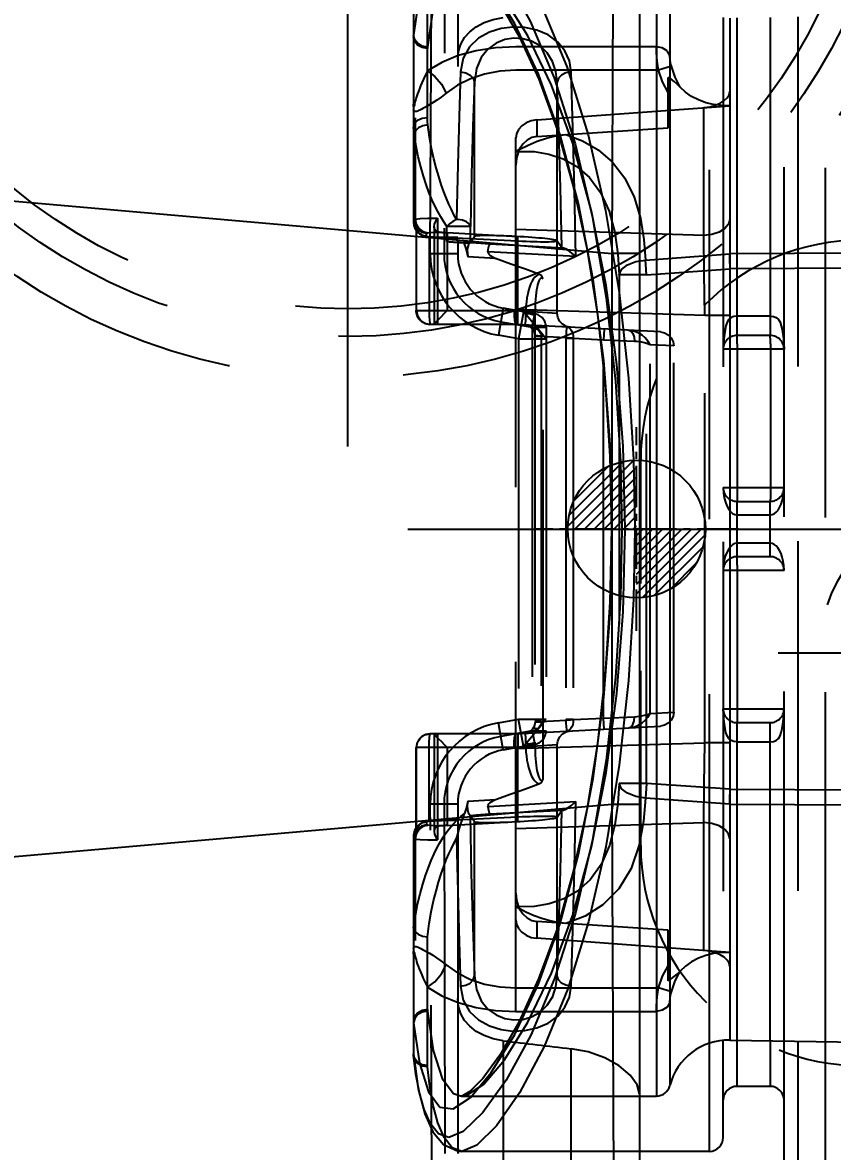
# Model space of a CAD drawing. Header units: inches. Extents: x 179987 to 181505, y -56815 to -55741.
# Drawn here: x 180733.79 to 180763.23, y -55974.81 to -55933.8 of the extents above; entities that cross this region are included whole.
import ezdxf

# ---------------------------------------------------------------- set-up
doc = ezdxf.new("R2010")
doc.units = ezdxf.units.IN
doc.header["$LTSCALE"] = 2
doc.header["$MEASUREMENT"] = 0
for name, pattern in [('CENTER', [50.8, 31.75, -6.35, 6.35, -6.35]), ('CENTER2', [1.125, 0.75, -0.125, 0.125, -0.125]), ('HIDDEN', [9.525, 6.35, -3.175])]:
    doc.linetypes.add(name, pattern=pattern)
doc.layers.get('0').update_dxf_attribs({"linetype": 'CONTINUOUS'})
for name, color, linetype in [('CAV-COR', 1, 'CONTINUOUS'), ('DEFAULT_1', 7, 'CENTER'), ('DEFAULT_2', 8, 'HIDDEN'), ('PIN', 4, 'CONTINUOUS'), ('SCREW', 52, 'HIDDEN'), ('SILDE', 6, 'CONTINUOUS'), ('SP', 3, 'CONTINUOUS'), ('壓塊', 157, 'CONTINUOUS')]:
    doc.layers.add(name, color=color, linetype=linetype)
doc.layers.add('dim', color=3, linetype='CONTINUOUS', lineweight=15)
doc.styles.add('ROMANC', font='romanc', dxfattribs={"width": 0.6, "height": 1})

# ---------------------------------------------------------------- blocks, each defined once
blk = doc.blocks.new('20140410.082121')
at = {"layer": 'SCREW', "color": 137, "linetype": 'CENTER', "ltscale": 0.25}
for p, q in [((0, -7.042), (0, 7.042)), ((-7, 0), (7, 0))]:
    blk.add_line(p, q, dxfattribs=at)
at = {"layer": 'SCREW', "color": 137, "linetype": 'Continuous'}
blk.add_lwpolyline([(-1.443, 2.5), (-2.887, 0), (-1.443, -2.5), (1.443, -2.5), (2.887, 0), (1.443, 2.5)], close=True, dxfattribs=at)
at = {"layer": 'SCREW', "color": 137}
for radius in [5.5, 5, 3]:
    blk.add_circle((0, 0), radius, dxfattribs=at)
at = {"layer": 'dim', "style": 'ROMANC', "width": 0.8}
blk.add_text('M6', height=3.1716, dxfattribs=at).set_placement((-2.868, -1.703))
blk = doc.blocks.new('20151030.171830')
at = {"color": 8, "linetype": 'HIDDEN'}
blk.add_circle((0, 0), 21.5, dxfattribs=at)
at = {"layer": 'SP', "linetype": 'CENTER', "ltscale": 0.25}
blk.add_line((0, -24), (0, 24), dxfattribs=at)
at = {"layer": 'SP', "linetype": 'HIDDEN'}
for radius in [20, 19]:
    blk.add_circle((0, 0), radius, dxfattribs=at)

msp = doc.modelspace()

# ---------------------------------------------------------------- hatches: boundary and pattern name
at = {"layer": 'PIN', "linetype": 'Continuous'}
h = msp.add_hatch(dxfattribs=at)
h.set_pattern_fill('ANSI31', color=5, scale=2, angle=90, style=0)
h.set_pattern_definition([(45, (180550.82757, -55966.4394), (0.1767767, -0.1767767), [])])
h.paths.add_polyline_path([(180756.11, -55952.2), (180758.61, -55952.2, -0.414214), (180756.11, -55954.7)])
h.paths.add_polyline_path([(180756.11, -55949.7), (180756.11, -55952.2), (180753.61, -55952.2, -0.414214)])

# ---------------------------------------------------------------- linework, layer by layer
at = {"layer": 'CAV-COR', "linetype": 'ByBlock'}
for p, q in [((180756.832, -55931.597), (180756.832, -55972.802)), ((180757.318, -55931.974), (180757.318, -55972.425)), ((180759.498, -55933.633), (180759.498, -55970.766)), ((180756.21, -55942.189), (180755.21, -55942.189)), ((180756.21, -55962.211), (180755.21, -55962.211)), ((180758.756, -55974.812), (180758.756, -55970.895)), ((180759.258, -55974.31), (180759.258, -55970.789)), ((180759.498, -55970.766), (180769.452, -55970.94)), ((180759.761, -55972.45), (180759.761, -55970.771)), ((180760.967, -55970.792), (180760.967, -55972.45)), ((180761.469, -55975.315), (180761.469, -55970.801)), ((180761.972, -55970.81), (180761.972, -55975.817)), ((180762.977, -55975.817), (180762.977, -55970.827)), ((180760.967, -55972.45), (180759.761, -55972.45)), ((180756.21, -55972.802), (180756.832, -55972.802)), ((180758.756, -55974.812), (180756.21, -55974.812))]:
    msp.add_line(p, q, dxfattribs=at)
for centre, radius, start, end in [((180759.459, -55972.977), 2.211, 89, 165.543), ((180756.832, -55972.3), 0.502, 270, 345.5461), ((180759.761, -55972.953), 0.502, 90, 180), ((180760.967, -55972.953), 0.502, 0, 90), ((180758.756, -55974.31), 0.502, 270, 0)]:
    msp.add_arc(centre, radius, start, end, dxfattribs=at)
at = {"layer": 'DEFAULT_1', "color": 2, "linetype": 'CENTER', "ltscale": 0.3}
msp.add_line((180747.792, -55952.2), (180806.6, -55952.2), dxfattribs=at)
at = {"layer": 'DEFAULT_2', "color": 8, "linetype": 'HIDDEN'}
for p, q in [((180748.61, -55942.205), (180748.694, -55922.205)), ((180749.152, -55922.211), (180749.11, -55942.205)), ((180749.61, -55922.693), (180749.61, -55942.205)), ((180748.505, -55937.261), (180748.505, -55932.702)), ((180748.005, -55933.087), (180748.002, -55941.054)), ((180758.756, -55970.895), (180758.756, -55933.504)), ((180759.258, -55933.61), (180759.258, -55970.789)), ((180759.761, -55945.165), (180759.761, -55933.628)), ((180760.967, -55933.607), (180760.967, -55945.165)), ((180761.469, -55970.801), (180761.469, -55933.599)), ((180761.972, -55933.59), (180761.972, -55970.81)), ((180762.977, -55970.827), (180762.977, -55933.572)), ((180751.721, -55969.726), (180751.721, -55934.673)), ((180756.832, -55934.673), (180751.721, -55934.673)), ((180749.81, -55935.085), (180749.712, -55935.592)), ((180756.903, -55935.528), (180751.721, -55935.528)), ((180753.795, -55937.616), (180753.729, -55935.592)), ((180757.376, -55935.386), (180756.903, -55935.528)), ((180750.214, -55941.565), (180750.214, -55935.961)), ((180753.289, -55937.785), (180753.227, -55935.961)), ((180753.228, -55944.365), (180753.227, -55935.961)), ((180757.255, -55937.621), (180757.255, -55935.787)), ((180752.479, -55937.328), (180759.498, -55936.816)), ((180758.551, -55941.531), (180758.551, -55936.885)), ((180748.06, -55937.254), (180748.06, -55940.936)), ((180752.479, -55937.328), (180752.479, -55937.939)), ((180748.007, -55937.718), (180748.002, -55937.593)), ((180748.023, -55937.842), (180748.007, -55937.718)), ((180748.075, -55937.725), (180748.023, -55937.842)), ((180752.479, -55937.939), (180757.255, -55937.621)), ((180748.023, -55941.066), (180748.023, -55937.842)), ((180749.61, -55938.968), (180749.566, -55940.953)), ((180748.062, -55941.08), (180748.023, -55941.066)), ((180748.109, -55941.094), (180748.062, -55941.08)), ((180748.097, -55941.193), (180748.109, -55941.094)), ((180748.109, -55944.26), (180748.109, -55941.094)), ((180748.875, -55940.902), (180748.875, -55944.763)), ((180749.786, -55940.982), (180749.61, -55940.955)), ((180748.097, -55941.191), (180748.097, -55944.26)), ((180748.224, -55941.472), (180748.327, -55941.53)), ((180748.478, -55941.555), (180748.478, -55941.454)), ((180748.752, -55941.216), (180748.752, -55944.758)), ((180749.217, -55941.75), (180749.217, -55941.203)), ((180750.068, -55941.203), (180749.217, -55941.203)), ((180749.228, -55941.43), (180749.228, -55944.26)), ((180749.228, -55941.43), (180751.799, -55941.572)), ((180750.068, -55941.777), (180750.068, -55941.203)), ((180758.551, -55941.531), (180751.721, -55941.321)), ((180748.328, -55941.531), (180748.332, -55941.532)), ((180748.362, -55941.543), (180748.332, -55941.532)), ((180748.49, -55941.566), (180748.531, -55941.568)), ((180748.531, -55941.568), (180751.799, -55941.73)), ((180748.573, -55941.57), (180748.573, -55944.26)), ((180749.61, -55941.611), (180748.61, -55941.611)), ((180749.11, -55941.655), (180749.61, -55941.655)), ((180749.61, -55941.787), (180749.833, -55941.805)), ((180750.068, -55941.777), (180750.214, -55941.565)), ((180753.455, -55941.991), (180750.78, -55941.846)), ((180751.799, -55944.265), (180751.799, -55941.572)), ((180753.227, -55941.723), (180753.388, -55941.973)), ((180758.571, -55942.914), (180758.551, -55941.531)), ((180749.61, -55942.205), (180748.61, -55942.205)), ((180750.983, -55942.369), (180749.978, -55942.307)), ((180753.9, -55942.297), (180750.703, -55942.121)), ((180756.43, -55942.425), (180759.498, -55942.202)), ((180769.452, -55942.153), (180759.498, -55942.202)), ((180769.452, -55942.692), (180759.515, -55942.743)), ((180752.554, -55942.937), (180752.068, -55942.755)), ((180752.716, -55961.289), (180752.716, -55943.11)), ((180755.48, -55942.957), (180755.48, -55961.442)), ((180756.465, -55942.957), (180755.48, -55942.957)), ((180756.465, -55942.958), (180759.515, -55942.743)), ((180756.465, -55961.442), (180756.465, -55942.958)), ((180758.585, -55944.435), (180758.571, -55942.914)), ((180748.097, -55944.26), (180751.707, -55944.26)), ((180751.262, -55944.175), (180751.089, -55945.16)), ((180752.415, -55944.378), (180751.262, -55944.175)), ((180751.673, -55944.254), (180751.336, -55944.26)), ((180751.657, -55944.245), (180751.658, -55944.452)), ((180752.078, -55944.282), (180751.707, -55944.26)), ((180758.585, -55944.435), (180751.721, -55944.224)), ((180751.791, -55944.457), (180751.799, -55944.265)), ((180753.228, -55944.365), (180751.799, -55944.265)), ((180751.994, -55944.304), (180751.82, -55945.289)), ((180752.078, -55944.282), (180752.077, -55944.319)), ((180752.416, -55944.298), (180752.415, -55944.378)), ((180751.721, -55944.763), (180748.6, -55944.763)), ((180748.753, -55944.763), (180748.752, -55944.761)), ((180751.175, -55944.667), (180752.32, -55944.869)), ((180756.982, -55945.038), (180751.721, -55944.763)), ((180752.412, -55944.792), (180752.17, -55944.505)), ((180752.32, -55944.869), (180752.407, -55944.377)), ((180758.585, -55959.964), (180758.585, -55944.435)), ((180759.498, -55944.435), (180758.585, -55944.435)), ((180760.967, -55944.47), (180759.761, -55944.47)), ((180751.82, -55945.289), (180751.089, -55945.16)), ((180752.32, -55944.869), (180752.32, -55959.53)), ((180752.32, -55944.869), (180752.82, -55944.869)), ((180752.323, -55944.926), (180752.324, -55944.927)), ((180752.82, -55944.869), (180752.82, -55959.53)), ((180754.93, -55944.931), (180754.909, -55945.332)), ((180760.967, -55945.165), (180759.761, -55945.165)), ((180751.82, -55945.289), (180751.82, -55959.111)), ((180751.82, -55945.289), (180752.82, -55945.289)), ((180752.647, -55945.202), (180752.414, -55945.202)), ((180752.647, -55945.202), (180752.647, -55959.197)), ((180753.537, -55945.249), (180752.647, -55945.202)), ((180753.537, -55945.275), (180753.537, -55959.125)), ((180753.807, -55945.275), (180753.537, -55945.275)), ((180753.807, -55945.275), (180753.807, -55959.125)), ((180754.909, -55945.332), (180753.807, -55945.275)), ((180754.909, -55959.067), (180754.909, -55945.332)), ((180756.033, -55945.379), (180754.909, -55945.332)), ((180756.609, -55958.9), (180756.609, -55945.5)), ((180757.458, -55945.541), (180756.609, -55945.5)), ((180757.458, -55958.859), (180757.458, -55945.54)), ((180759.769, -55945.475), (180759.769, -55950.692)), ((180760.975, -55945.475), (180760.975, -55950.692)), ((180761.469, -55945.667), (180759.258, -55945.667)), ((180759.258, -55950.692), (180761.469, -55950.692)), ((180759.761, -55953.205), (180759.761, -55951.195)), ((180759.761, -55951.195), (180760.967, -55951.195)), ((180760.967, -55953.205), (180760.967, -55951.195)), ((180759.761, -55951.684), (180760.967, -55951.684)), ((180760.967, -55952.715), (180759.761, -55952.715)), ((180760.967, -55953.205), (180759.761, -55953.205)), ((180761.469, -55953.707), (180759.258, -55953.707)), ((180759.769, -55953.515), (180759.769, -55958.732)), ((180759.258, -55958.732), (180761.469, -55958.732)), ((180751.089, -55959.24), (180751.82, -55959.111)), ((180751.994, -55960.095), (180751.82, -55959.111)), ((180751.82, -55959.111), (180752.82, -55959.111)), ((180753.807, -55959.125), (180753.537, -55959.125)), ((180753.807, -55959.125), (180754.909, -55959.067)), ((180754.909, -55959.067), (180756.033, -55959.02)), ((180754.93, -55959.469), (180754.909, -55959.067)), ((180756.609, -55958.9), (180757.458, -55958.859)), ((180751.262, -55960.224), (180751.089, -55959.24)), ((180752.32, -55959.53), (180751.175, -55959.732)), ((180751.721, -55959.637), (180756.982, -55959.361)), ((180752.32, -55959.53), (180752.407, -55960.023)), ((180752.32, -55959.53), (180752.82, -55959.53)), ((180752.412, -55959.608), (180752.653, -55959.319)), ((180752.647, -55959.197), (180752.414, -55959.197)), ((180752.647, -55959.197), (180753.537, -55959.15)), ((180759.761, -55970.771), (180759.761, -55959.235)), ((180759.761, -55959.235), (180760.967, -55959.235)), ((180760.967, -55970.792), (180760.967, -55959.235)), ((180751.721, -55959.637), (180748.6, -55959.637)), ((180748.752, -55959.641), (180748.752, -55963.184)), ((180748.753, -55959.637), (180748.753, -55959.637)), ((180748.875, -55959.637), (180748.875, -55963.498)), ((180751.657, -55960.139), (180751.656, -55959.948)), ((180751.791, -55959.943), (180751.799, -55960.134)), ((180752.414, -55959.938), (180752.414, -55959.979)), ((180759.761, -55959.929), (180760.967, -55959.929)), ((180748.097, -55963.209), (180748.097, -55960.139)), ((180751.707, -55960.139), (180748.097, -55960.139)), ((180748.109, -55963.306), (180748.109, -55960.139)), ((180748.573, -55962.83), (180748.573, -55960.139)), ((180749.228, -55960.139), (180749.228, -55962.969)), ((180751.262, -55960.224), (180752.415, -55960.021)), ((180751.34, -55960.139), (180751.672, -55960.146)), ((180751.799, -55960.134), (180751.707, -55960.139)), ((180751.721, -55960.176), (180758.585, -55959.964)), ((180751.776, -55960.134), (180752.078, -55960.117)), ((180753.228, -55960.035), (180751.799, -55960.134)), ((180751.799, -55962.827), (180751.799, -55960.134)), ((180752.077, -55960.081), (180752.078, -55960.117)), ((180752.36, -55960.104), (180752.078, -55960.117)), ((180752.416, -55960.101), (180752.36, -55960.104)), ((180752.414, -55959.979), (180752.415, -55960.021)), ((180752.415, -55960.021), (180752.416, -55960.101)), ((180753.227, -55968.439), (180753.228, -55960.035)), ((180758.571, -55961.486), (180758.585, -55959.964)), ((180759.498, -55959.964), (180758.585, -55959.964)), ((180756.465, -55961.442), (180755.48, -55961.442)), ((180759.515, -55961.657), (180756.465, -55961.442)), ((180758.551, -55962.868), (180758.571, -55961.486)), ((180750.982, -55962.031), (180751.545, -55961.817)), ((180759.498, -55962.198), (180756.43, -55961.975)), ((180759.502, -55962.029), (180759.515, -55961.657)), ((180759.515, -55961.657), (180769.452, -55961.707)), ((180748.694, -55982.194), (180748.61, -55962.194)), ((180749.61, -55962.194), (180748.61, -55962.194)), ((180749.11, -55962.194), (180749.152, -55982.188)), ((180749.61, -55962.194), (180749.61, -55981.706)), ((180749.978, -55962.092), (180750.983, -55962.03)), ((180750.703, -55962.278), (180753.9, -55962.102)), ((180750.78, -55962.553), (180753.455, -55962.409)), ((180759.498, -55962.198), (180759.502, -55962.029)), ((180759.498, -55962.198), (180769.452, -55962.246)), ((180749.61, -55962.788), (180748.61, -55962.788)), ((180749.11, -55962.744), (180749.61, -55962.744)), ((180749.228, -55962.969), (180751.799, -55962.827)), ((180749.441, -55962.919), (180749.61, -55962.746)), ((180750.056, -55962.605), (180750.296, -55962.587)), ((180750.214, -55962.834), (180750.057, -55962.606)), ((180750.214, -55968.439), (180750.214, -55962.834)), ((180753.388, -55962.426), (180753.227, -55962.676)), ((180748.109, -55963.306), (180748.097, -55963.207)), ((180748.478, -55962.839), (180748.29, -55962.885)), ((180748.478, -55962.839), (180748.478, -55962.946)), ((180749.175, -55963.255), (180749.299, -55963.087)), ((180749.299, -55963.087), (180749.441, -55962.919)), ((180749.61, -55963.285), (180749.664, -55963.101)), ((180749.664, -55963.101), (180749.724, -55962.91)), ((180751.721, -55963.079), (180758.551, -55962.868)), ((180758.551, -55967.515), (180758.551, -55962.868)), ((180748.05, -55963.323), (180748.002, -55963.341)), ((180748.002, -55963.338), (180748.005, -55971.312)), ((180748.109, -55963.306), (180748.05, -55963.323)), ((180748.06, -55963.463), (180748.06, -55967.145)), ((180752.479, -55966.46), (180752.479, -55967.071)), ((180757.255, -55966.779), (180752.479, -55966.46)), ((180748.002, -55966.674), (180748.002, -55966.654)), ((180748.004, -55966.705), (180748.055, -55966.823)), ((180757.255, -55968.612), (180757.255, -55966.779)), ((180748.505, -55971.697), (180748.505, -55967.019)), ((180749.658, -55967.194), (180749.712, -55968.808)), ((180759.498, -55967.583), (180752.479, -55967.071)), ((180749.712, -55968.808), (180749.81, -55969.314)), ((180751.721, -55968.871), (180756.903, -55968.871)), ((180757.376, -55969.013), (180756.903, -55968.871)), ((180751.721, -55969.726), (180756.832, -55969.726)), ((180751.262, -55970.791), (180751.262, -55981.992)), ((180748.04, -55971.43), (180748.002, -55971.264)), ((180748.007, -55971.359), (180748.005, -55971.312)), ((180748.007, -55971.359), (180748.007, -55971.359)), ((180753.731, -55981.825), (180753.731, -55971.085)), ((180749.746, -55972.802), (180749.755, -55972.802)), ((180749.767, -55972.802), (180756.21, -55972.802)), ((180749.763, -55974.812), (180749.752, -55974.812)), ((180756.21, -55974.812), (180749.756, -55974.812))]:
    msp.add_line(p, q, dxfattribs=at)
for points in [[(180749.763, -55929.587), (180750.272, -55929.789), (180750.973, -55930.463), (180751.812, -55931.654), (180752.715, -55933.33), (180753.587, -55935.432), (180754.35, -55937.881), (180754.982, -55940.626), (180755.476, -55943.61), (180755.819, -55946.716), (180756, -55949.678), (180756.048, -55952.2)], [(180748.005, -55933.087), (180748.088, -55932.398), (180748.21, -55931.733), (180748.382, -55931.12), (180748.61, -55930.6), (180748.899, -55930.231), (180749.266, -55930.09), (180749.779, -55930.287), (180750.485, -55930.946), (180751.329, -55932.11), (180752.236, -55933.749), (180753.11, -55935.805), (180753.873, -55938.199), (180754.506, -55940.883), (180755.001, -55943.801), (180755.344, -55946.838), (180755.525, -55949.734), (180755.573, -55952.2)], [(180749.746, -55931.597), (180749.455, -55931.695), (180749.047, -55932.24), (180748.718, -55933.249), (180748.507, -55934.687)], [(180749.755, -55972.802), (180749.942, -55972.772), (180750.559, -55972.366), (180751.314, -55971.482), (180752.16, -55970.123), (180753.02, -55968.334), (180753.807, -55966.188), (180754.473, -55963.745), (180755.004, -55961.05), (180755.389, -55958.18), (180755.622, -55955.213), (180755.7, -55952.2), (180755.622, -55949.186), (180755.389, -55946.219), (180755.004, -55943.35), (180754.473, -55940.655), (180753.807, -55938.211), (180753.02, -55936.065), (180752.16, -55934.276), (180751.314, -55932.917), (180750.559, -55932.033), (180749.942, -55931.628), (180749.755, -55931.597)], [(180748.005, -55970.14), (180748.218, -55971.613), (180748.547, -55972.646), (180748.959, -55973.205), (180749.445, -55973.273), (180750.069, -55972.858), (180750.828, -55971.952), (180751.678, -55970.56), (180752.542, -55968.728), (180753.331, -55966.529), (180753.997, -55964.026), (180754.527, -55961.266), (180754.913, -55958.326), (180755.146, -55955.287), (180755.224, -55952.2), (180755.146, -55949.113), (180754.913, -55946.073), (180754.527, -55943.134), (180753.997, -55940.373), (180753.331, -55937.87), (180752.542, -55935.672), (180751.678, -55933.839), (180750.828, -55932.447)], [(180748.218, -55932.787), (180748.005, -55934.259)], [(180751.139, -55933.088), (180751.838, -55934.308), (180752.552, -55935.855), (180753.221, -55937.682), (180753.808, -55939.744), (180754.296, -55941.999), (180754.684, -55944.409), (180754.967, -55946.939), (180755.139, -55949.551), (180755.197, -55952.203), (180755.139, -55954.856), (180754.966, -55957.467), (180754.683, -55959.997), (180754.295, -55962.407), (180753.806, -55964.661), (180753.219, -55966.723), (180752.55, -55968.549), (180751.836, -55970.096), (180751.137, -55971.314), (180750.524, -55972.159), (180750.049, -55972.637), (180749.782, -55972.797), (180749.746, -55972.802)], [(180749.61, -55935.14), (180749.639, -55934.85), (180749.723, -55934.584), (180749.86, -55934.343), (180750.047, -55934.129), (180750.284, -55933.945), (180750.568, -55933.793), (180750.896, -55933.679), (180751.262, -55933.609)], [(180753.729, -55935.592), (180753.666, -55935.191), (180753.505, -55934.824), (180753.246, -55934.505), (180752.892, -55934.246), (180752.48, -55934.07), (180752.053, -55933.978), (180751.617, -55933.959), (180751.182, -55934.013), (180750.761, -55934.143), (180750.369, -55934.361), (180750.04, -55934.674), (180749.81, -55935.085)], [(180748.005, -55934.259), (180748.003, -55934.285), (180748.002, -55934.311)], [(180748.505, -55934.737), (180748.312, -55934.704), (180748.149, -55934.612), (180748.04, -55934.474), (180748.002, -55934.311)], [(180748.507, -55934.687), (180748.318, -55934.651), (180748.157, -55934.557), (180748.047, -55934.42), (180748.005, -55934.259)], [(180753.227, -55935.961), (180753.18, -55935.57), (180753.059, -55935.211), (180752.865, -55934.898), (180752.599, -55934.645), (180752.291, -55934.473), (180751.97, -55934.383), (180751.643, -55934.365), (180751.318, -55934.416), (180751.001, -55934.544), (180750.708, -55934.757), (180750.461, -55935.063), (180750.288, -55935.464), (180750.214, -55935.961)], [(180751.721, -55934.673), (180750.983, -55934.71), (180750.28, -55934.82), (180749.625, -55934.998), (180749.03, -55935.244), (180748.505, -55935.553)], [(180748.507, -55934.687), (180748.505, -55934.712), (180748.505, -55934.737)], [(180756.903, -55935.528), (180756.881, -55935.369), (180756.863, -55935.202), (180756.848, -55935.04), (180756.839, -55934.893), (180756.833, -55934.769), (180756.832, -55934.673)], [(180757.318, -55934.994), (180757.218, -55934.828), (180757.045, -55934.714), (180756.832, -55934.673)], [(180757.376, -55935.386), (180757.359, -55935.316), (180757.344, -55935.242), (180757.332, -55935.168), (180757.324, -55935.1), (180757.319, -55935.041), (180757.318, -55934.994)], [(180748.505, -55935.553), (180748.429, -55935.714), (180748.362, -55935.856), (180748.305, -55935.984), (180748.256, -55936.099), (180748.214, -55936.202), (180748.178, -55936.296), (180748.148, -55936.381), (180748.122, -55936.458), (180748.101, -55936.527), (180748.082, -55936.59), (180748.066, -55936.647), (180748.052, -55936.699), (180748.041, -55936.745), (180748.031, -55936.784), (180748.023, -55936.816), (180748.016, -55936.84), (180748.01, -55936.854), (180748.006, -55936.848), (180748.003, -55936.813), (180748.002, -55936.756)], [(180748.505, -55935.553), (180748.779, -55935.753), (180749.016, -55936.036), (180749.182, -55936.365)], [(180751.721, -55935.528), (180751.139, -55935.563), (180750.584, -55935.667), (180750.067, -55935.837), (180749.597, -55936.07), (180749.182, -55936.365)], [(180749.712, -55935.592), (180749.658, -55937.205), (180749.61, -55938.968)], [(180749.712, -55935.592), (180749.901, -55935.622), (180750.063, -55935.703), (180750.172, -55935.821), (180750.214, -55935.961)], [(180753.729, -55935.592), (180753.54, -55935.622), (180753.378, -55935.703), (180753.269, -55935.821), (180753.227, -55935.961)], [(180757.255, -55936.334), (180757.057, -55935.947), (180756.903, -55935.528)], [(180757.69, -55936.139), (180757.513, -55935.779), (180757.376, -55935.386)], [(180750.214, -55935.961), (180750.159, -55937.564), (180750.11, -55939.319), (180750.068, -55941.203)], [(180757.69, -55936.139), (180757.583, -55936.031), (180757.475, -55935.935), (180757.367, -55935.853), (180757.255, -55935.787)], [(180759.498, -55936.816), (180759.2, -55936.812), (180758.907, -55936.776), (180758.624, -55936.707), (180758.356, -55936.606), (180758.108, -55936.477), (180757.884, -55936.32), (180757.69, -55936.139)], [(180749.182, -55936.365), (180749.004, -55936.506), (180748.849, -55936.617), (180748.715, -55936.705), (180748.599, -55936.775), (180748.501, -55936.833), (180748.416, -55936.879), (180748.344, -55936.918), (180748.283, -55936.949), (180748.231, -55936.974), (180748.187, -55936.995), (180748.148, -55937.011), (180748.116, -55937.022), (180748.088, -55937.029), (180748.064, -55937.031), (180748.044, -55937.027), (180748.028, -55937.016), (180748.014, -55936.994), (180748.002, -55936.949)], [(180758.551, -55936.885), (180758.778, -55936.853), (180758.979, -55936.798), (180759.153, -55936.724), (180759.296, -55936.633), (180759.406, -55936.529), (180759.475, -55936.417), (180759.498, -55936.305)], [(180748.505, -55937.261), (180748.312, -55937.286), (180748.149, -55937.358), (180748.04, -55937.466), (180748.002, -55937.593)], [(180748.06, -55937.254), (180748.03, -55937.391), (180748.012, -55937.526)], [(180748.52, -55937.516), (180748.509, -55937.389), (180748.505, -55937.261)], [(180752.479, -55937.328), (180752.28, -55937.364), (180752.096, -55937.439), (180751.94, -55937.547), (180751.821, -55937.683), (180751.746, -55937.839), (180751.721, -55938.002)], [(180748.52, -55937.516), (180748.341, -55937.55), (180748.186, -55937.623), (180748.075, -55937.725)], [(180749.566, -55940.953), (180749.469, -55940.777), (180749.377, -55940.594), (180749.287, -55940.399), (180749.196, -55940.186), (180749.104, -55939.947), (180749.01, -55939.682), (180748.918, -55939.392), (180748.828, -55939.08), (180748.741, -55938.742), (180748.659, -55938.373), (180748.584, -55937.966), (180748.52, -55937.516)], [(180753.388, -55941.973), (180753.342, -55939.797), (180753.289, -55937.785)], [(180753.9, -55942.297), (180753.852, -55939.862), (180753.795, -55937.616)], [(180749.217, -55941.203), (180749.099, -55941.031), (180748.989, -55940.852), (180748.883, -55940.661), (180748.777, -55940.453), (180748.671, -55940.22), (180748.564, -55939.96), (180748.46, -55939.677), (180748.36, -55939.372), (180748.264, -55939.041), (180748.174, -55938.68), (180748.092, -55938.282), (180748.023, -55937.842)], [(180751.847, -55938.41), (180752.165, -55938.245), (180752.491, -55938.105), (180752.83, -55937.993), (180753.18, -55937.912), (180753.542, -55937.868)], [(180752.479, -55937.939), (180752.299, -55937.978), (180752.128, -55938.069), (180751.974, -55938.214), (180751.847, -55938.41)], [(180753.543, -55937.868), (180754.144, -55938.09), (180754.714, -55938.415), (180755.238, -55938.863), (180755.684, -55939.445), (180756.023, -55940.142), (180756.248, -55940.907), (180756.375, -55941.681), (180756.43, -55942.425)], [(180751.721, -55938.485), (180751.783, -55938.446), (180751.847, -55938.41)], [(180751.817, -55938.478), (180751.744, -55938.72), (180751.721, -55938.974)], [(180751.721, -55938.484), (180751.769, -55938.481), (180751.817, -55938.478)], [(180751.847, -55938.41), (180751.832, -55938.444), (180751.817, -55938.478)], [(180751.817, -55938.478), (180752.381, -55938.485), (180752.925, -55938.575), (180753.446, -55938.752), (180753.941, -55939.029), (180754.4, -55939.431), (180754.8, -55939.975), (180755.11, -55940.655), (180755.317, -55941.421), (180755.432, -55942.206), (180755.48, -55942.957)], [(180748.002, -55940.953), (180748.006, -55940.948), (180748.016, -55940.944), (180748.034, -55940.94), (180748.06, -55940.936)], [(180748.002, -55940.953), (180748.038, -55941.139), (180748.14, -55941.298), (180748.294, -55941.408), (180748.478, -55941.454)], [(180748.002, -55941.054), (180748.017, -55941.175), (180748.08, -55941.324), (180748.175, -55941.437), (180748.277, -55941.507), (180748.327, -55941.53)], [(180748.002, -55941.054), (180748.038, -55941.24), (180748.14, -55941.4), (180748.294, -55941.51), (180748.478, -55941.555)], [(180748.023, -55941.066), (180748.007, -55941.06), (180748.002, -55941.054)], [(180748.023, -55941.066), (180748.046, -55941.221), (180748.115, -55941.361), (180748.224, -55941.472)], [(180748.06, -55940.936), (180748.247, -55940.919), (180748.521, -55940.907), (180748.875, -55940.902)], [(180748.06, -55940.936), (180748.095, -55941.121), (180748.195, -55941.28), (180748.344, -55941.39), (180748.521, -55941.437)], [(180748.752, -55941.216), (180748.768, -55941.116), (180748.81, -55941.009), (180748.875, -55940.902)], [(180749.566, -55940.953), (180749.434, -55941.023), (180749.314, -55941.109), (180749.217, -55941.203)], [(180749.61, -55940.955), (180749.588, -55940.95), (180749.566, -55940.953)], [(180750.068, -55941.203), (180750.029, -55941.114), (180749.931, -55941.037), (180749.786, -55940.982)], [(180759.498, -55940.952), (180759.452, -55941.125), (180759.319, -55941.283), (180759.111, -55941.41), (180758.847, -55941.495), (180758.551, -55941.531)], [(180748.125, -55941.332), (180748.098, -55941.221), (180748.097, -55941.193)], [(180748.332, -55941.532), (180748.263, -55941.496), (180748.182, -55941.425), (180748.125, -55941.332)], [(180748.478, -55941.454), (180748.481, -55941.449), (180748.489, -55941.445), (180748.503, -55941.441), (180748.521, -55941.437)], [(180748.521, -55941.437), (180748.63, -55941.424), (180748.768, -55941.415), (180748.927, -55941.408)], [(180748.927, -55941.408), (180748.825, -55941.373), (180748.769, -55941.304), (180748.752, -55941.216)], [(180748.49, -55941.566), (180748.425, -55941.559), (180748.362, -55941.543)], [(180748.49, -55941.566), (180748.481, -55941.561), (180748.478, -55941.555)], [(180749.217, -55941.75), (180749.406, -55941.769), (180749.61, -55941.787)], [(180749.833, -55941.805), (180749.922, -55941.806), (180749.99, -55941.804), (180750.035, -55941.8), (180750.056, -55941.794)], [(180749.833, -55941.805), (180749.915, -55942.044), (180749.978, -55942.307)], [(180750.056, -55941.794), (180750.037, -55941.814), (180750.005, -55941.866), (180749.975, -55941.948), (180749.957, -55942.055), (180749.959, -55942.18), (180749.978, -55942.307)], [(180750.78, -55941.846), (180750.274, -55941.811), (180750.056, -55941.794)], [(180750.703, -55942.121), (180750.726, -55941.98), (180750.753, -55941.885), (180750.78, -55941.846)], [(180750.703, -55942.121), (180750.71, -55942.168), (180750.741, -55942.216), (180750.789, -55942.261), (180750.845, -55942.299), (180750.91, -55942.335), (180750.982, -55942.369)], [(180753.388, -55941.973), (180753.408, -55941.981), (180753.455, -55941.991)], [(180753.9, -55942.297), (180753.76, -55942.173), (180753.636, -55942.079), (180753.533, -55942.018), (180753.455, -55941.991)], [(180759.515, -55942.743), (180759.502, -55942.37), (180759.498, -55942.201)], [(180752.068, -55942.755), (180751.539, -55942.58), (180750.982, -55942.369)], [(180755.48, -55942.957), (180755.567, -55942.766), (180755.775, -55942.6), (180756.076, -55942.481), (180756.43, -55942.424)], [(180756.465, -55942.957), (180756.441, -55942.591), (180756.43, -55942.424)], [(180752.554, -55942.937), (180752.479, -55942.981), (180752.413, -55943.043), (180752.354, -55943.119), (180752.303, -55943.206), (180752.258, -55943.303), (180752.218, -55943.41), (180752.182, -55943.527), (180752.152, -55943.655), (180752.126, -55943.794), (180752.105, -55943.943), (180752.089, -55944.106), (180752.078, -55944.282)], [(180752.716, -55943.111), (180752.681, -55943.08), (180752.645, -55943.073), (180752.612, -55943.091), (180752.582, -55943.129), (180752.555, -55943.182), (180752.531, -55943.249), (180752.51, -55943.325), (180752.491, -55943.411), (180752.474, -55943.507), (180752.46, -55943.611), (180752.447, -55943.726), (180752.436, -55943.852), (180752.427, -55943.988), (180752.42, -55944.136), (180752.416, -55944.298)], [(180752.716, -55943.11), (180752.681, -55943.041), (180752.626, -55942.98), (180752.554, -55942.937)], [(180748.6, -55944.763), (180748.449, -55944.74), (180748.318, -55944.677), (180748.211, -55944.579), (180748.136, -55944.453), (180748.099, -55944.308), (180748.097, -55944.26)], [(180748.109, -55944.26), (180748.147, -55944.454), (180748.254, -55944.617), (180748.415, -55944.726), (180748.6, -55944.763)], [(180748.573, -55944.26), (180748.575, -55944.452), (180748.581, -55944.616), (180748.59, -55944.724), (180748.6, -55944.763)], [(180748.752, -55944.761), (180748.771, -55944.736), (180748.83, -55944.671), (180748.913, -55944.582), (180749.013, -55944.479), (180749.12, -55944.369), (180749.228, -55944.26)], [(180751.721, -55944.763), (180751.712, -55944.724), (180751.706, -55944.615), (180751.704, -55944.452), (180751.707, -55944.26)], [(180752.17, -55944.505), (180752.078, -55944.398), (180752.017, -55944.328), (180751.994, -55944.304)], [(180752.077, -55944.319), (180752.076, -55944.351), (180752.077, -55944.382)], [(180752.416, -55944.298), (180752.36, -55944.295), (180752.078, -55944.282)], [(180753.703, -55944.867), (180753.55, -55944.834), (180753.415, -55944.756), (180753.31, -55944.64), (180753.246, -55944.497), (180753.228, -55944.365)], [(180751.658, -55944.452), (180751.67, -55944.615), (180751.692, -55944.724), (180751.721, -55944.763)], [(180751.799, -55944.767), (180751.791, -55944.728), (180751.789, -55944.619), (180751.791, -55944.457)], [(180752.077, -55944.382), (180752.076, -55944.521), (180752.07, -55944.637), (180752.06, -55944.72), (180752.047, -55944.766), (180752.033, -55944.779)], [(180752.033, -55944.779), (180752.215, -55944.806), (180752.371, -55944.86), (180752.496, -55944.935)], [(180752.414, -55944.461), (180752.37, -55944.425), (180752.249, -55944.396), (180752.077, -55944.382)], [(180752.415, -55944.378), (180752.414, -55944.421), (180752.414, -55959.957)], [(180759.4, -55944.688), (180759.358, -55944.811), (180759.327, -55944.954), (180759.303, -55945.113), (180759.284, -55945.288), (180759.267, -55945.475), (180759.258, -55945.667)], [(180759.543, -55944.518), (180759.461, -55944.588), (180759.4, -55944.688)], [(180759.761, -55944.47), (180759.647, -55944.48), (180759.543, -55944.518)], [(180760.967, -55944.47), (180761.081, -55944.48), (180761.184, -55944.518), (180761.267, -55944.588), (180761.327, -55944.688), (180761.369, -55944.811), (180761.4, -55944.954), (180761.424, -55945.113), (180761.444, -55945.288), (180761.46, -55945.475), (180761.469, -55945.667)], [(180752.496, -55944.935), (180752.42, -55944.952), (180752.361, -55944.949), (180752.323, -55944.926)], [(180752.324, -55944.927), (180752.352, -55944.964), (180752.379, -55945.009), (180752.399, -55945.061), (180752.41, -55945.116), (180752.414, -55945.172)], [(180752.346, -55944.956), (180752.382, -55945.018), (180752.406, -55945.093), (180752.414, -55945.172)], [(180752.82, -55945.289), (180752.8, -55945.262), (180752.743, -55945.19), (180752.653, -55945.08), (180752.412, -55944.792)], [(180752.646, -55945.196), (180752.522, -55945.184), (180752.442, -55945.178), (180752.414, -55945.172)], [(180752.496, -55944.935), (180752.543, -55944.976), (180752.586, -55945.024), (180752.619, -55945.078), (180752.639, -55945.134), (180752.647, -55945.202)], [(180753.564, -55944.859), (180753.561, -55944.878), (180753.557, -55944.927), (180753.552, -55944.997), (180753.547, -55945.079), (180753.537, -55945.249)], [(180753.564, -55944.859), (180753.643, -55944.882), (180753.707, -55944.935), (180753.755, -55945.008), (180753.787, -55945.091), (180753.804, -55945.179), (180753.807, -55945.275)], [(180756.609, -55945.5), (180756.524, -55945.367), (180756.421, -55945.252), (180756.307, -55945.157), (180756.187, -55945.082), (180756.066, -55945.028), (180755.945, -55944.993), (180755.829, -55944.978)], [(180755.829, -55944.978), (180755.912, -55945.012), (180755.979, -55945.1), (180756.022, -55945.228), (180756.033, -55945.379)], [(180756.979, -55945.038), (180757.128, -55945.069), (180757.263, -55945.144), (180757.367, -55945.254), (180757.435, -55945.391), (180757.458, -55945.54)], [(180759.769, -55945.475), (180759.767, -55945.312), (180759.764, -55945.203), (180759.761, -55945.165)], [(180760.975, -55945.475), (180760.973, -55945.312), (180760.97, -55945.203), (180760.967, -55945.165)], [(180753.537, -55945.249), (180753.537, -55945.262), (180753.537, -55945.275)], [(180753.806, -55945.269), (180753.712, -55945.259), (180753.622, -55945.254), (180753.537, -55945.249)], [(180756.609, -55945.5), (180756.506, -55945.466), (180756.403, -55945.437), (180756.303, -55945.414), (180756.207, -55945.397), (180756.117, -55945.385), (180756.033, -55945.379)], [(180759.258, -55950.692), (180759.269, -55950.891), (180759.297, -55951.068), (180759.337, -55951.221), (180759.388, -55951.353), (180759.449, -55951.467)], [(180759.769, -55950.692), (180759.769, -55950.884), (180759.767, -55951.048), (180759.764, -55951.156), (180759.761, -55951.195)], [(180760.975, -55950.692), (180760.975, -55950.885), (180760.973, -55951.049), (180760.97, -55951.158), (180760.967, -55951.195)], [(180760.967, -55951.684), (180761.039, -55951.674), (180761.112, -55951.641), (180761.183, -55951.585), (180761.25, -55951.508), (180761.31, -55951.412), (180761.361, -55951.3), (180761.404, -55951.173), (180761.438, -55951.03), (180761.461, -55950.87), (180761.469, -55950.692)], [(180759.449, -55951.467), (180759.52, -55951.56), (180759.598, -55951.63), (180759.679, -55951.671), (180759.761, -55951.684)], [(180755.573, -55952.2), (180755.524, -55954.691), (180755.342, -55957.579), (180755.001, -55960.593), (180754.511, -55963.488), (180753.886, -55966.155), (180753.131, -55968.537), (180752.267, -55970.587), (180751.366, -55972.23), (180750.525, -55973.406), (180749.811, -55974.091), (180749.286, -55974.309), (180748.913, -55974.18), (180748.619, -55973.816), (180748.387, -55973.296), (180748.214, -55972.68), (180748.089, -55972.009), (180748.005, -55971.312)], [(180756.048, -55952.2), (180755.999, -55954.747), (180755.817, -55957.701), (180755.477, -55960.783), (180754.988, -55963.745), (180754.362, -55966.472), (180753.608, -55968.908), (180752.745, -55971.005), (180751.849, -55972.685), (180751.013, -55973.888), (180750.303, -55974.588), (180749.763, -55974.812)], [(180759.517, -55952.843), (180759.445, -55952.939), (180759.384, -55953.056), (180759.334, -55953.19), (180759.294, -55953.343), (180759.268, -55953.515), (180759.258, -55953.707)], [(180759.761, -55952.715), (180759.678, -55952.729), (180759.595, -55952.772), (180759.517, -55952.843)], [(180761.469, -55953.707), (180761.46, -55953.525), (180761.437, -55953.362), (180761.402, -55953.218), (180761.359, -55953.092), (180761.307, -55952.982), (180761.247, -55952.888), (180761.181, -55952.812), (180761.111, -55952.758), (180761.038, -55952.725), (180760.967, -55952.715)], [(180759.769, -55953.515), (180759.767, -55953.352), (180759.764, -55953.243), (180759.761, -55953.205)], [(180759.4, -55959.712), (180759.358, -55959.589), (180759.327, -55959.446), (180759.303, -55959.286), (180759.284, -55959.112), (180759.267, -55958.924), (180759.258, -55958.732)], [(180759.769, -55958.732), (180759.769, -55958.924), (180759.767, -55959.088), (180759.764, -55959.196), (180759.761, -55959.235)], [(180760.967, -55959.929), (180761.081, -55959.919), (180761.184, -55959.881), (180761.267, -55959.811), (180761.327, -55959.712), (180761.369, -55959.589), (180761.4, -55959.446), (180761.424, -55959.286), (180761.444, -55959.112), (180761.46, -55958.924), (180761.469, -55958.732)], [(180752.653, -55959.319), (180752.743, -55959.21), (180752.8, -55959.138), (180752.82, -55959.111)], [(180753.537, -55959.125), (180753.537, -55959.137), (180753.537, -55959.15)], [(180753.807, -55959.136), (180753.712, -55959.141), (180753.622, -55959.145), (180753.537, -55959.15)], [(180753.807, -55959.125), (180753.804, -55959.22), (180753.787, -55959.308), (180753.755, -55959.392), (180753.707, -55959.464), (180753.643, -55959.517), (180753.564, -55959.54)], [(180755.829, -55959.421), (180755.946, -55959.406), (180756.066, -55959.372), (180756.187, -55959.317), (180756.307, -55959.242), (180756.421, -55959.147), (180756.524, -55959.032), (180756.609, -55958.9)], [(180755.829, -55959.421), (180755.912, -55959.388), (180755.979, -55959.3), (180756.022, -55959.171), (180756.033, -55959.02)], [(180756.033, -55959.02), (180756.117, -55959.014), (180756.207, -55959.002), (180756.303, -55958.985), (180756.403, -55958.962), (180756.506, -55958.933), (180756.609, -55958.9)], [(180757.458, -55958.859), (180757.435, -55959.008), (180757.367, -55959.146), (180757.263, -55959.256), (180757.128, -55959.33), (180756.979, -55959.361)], [(180752.496, -55959.464), (180752.371, -55959.54), (180752.215, -55959.594), (180752.033, -55959.62)], [(180752.414, -55959.227), (180752.402, -55959.325), (180752.369, -55959.407), (180752.323, -55959.473)], [(180752.414, -55959.228), (180752.411, -55959.279), (180752.401, -55959.33), (180752.385, -55959.375), (180752.365, -55959.415), (180752.344, -55959.447), (180752.323, -55959.473)], [(180752.496, -55959.464), (180752.42, -55959.447), (180752.361, -55959.45), (180752.323, -55959.473)], [(180752.646, -55959.211), (180752.522, -55959.215), (180752.442, -55959.221), (180752.414, -55959.228)], [(180752.647, -55959.197), (180752.64, -55959.262), (180752.623, -55959.312), (180752.597, -55959.36), (180752.564, -55959.401), (180752.529, -55959.436), (180752.496, -55959.464)], [(180753.228, -55960.035), (180753.246, -55959.902), (180753.31, -55959.76), (180753.415, -55959.644), (180753.55, -55959.566), (180753.703, -55959.533)], [(180753.537, -55959.15), (180753.542, -55959.234), (180753.552, -55959.402)], [(180753.552, -55959.402), (180753.557, -55959.472), (180753.561, -55959.521), (180753.564, -55959.54)], [(180748.6, -55959.637), (180748.445, -55959.661), (180748.304, -55959.733), (180748.192, -55959.846), (180748.12, -55959.99), (180748.097, -55960.139)], [(180748.109, -55960.139), (180748.146, -55959.947), (180748.253, -55959.784), (180748.412, -55959.675), (180748.6, -55959.637)], [(180748.573, -55960.139), (180748.575, -55959.946), (180748.581, -55959.782), (180748.59, -55959.673), (180748.6, -55959.637)], [(180748.753, -55959.637), (180748.771, -55959.663), (180748.83, -55959.729), (180748.913, -55959.818), (180749.013, -55959.92), (180749.12, -55960.03), (180749.228, -55960.139)], [(180751.656, -55959.948), (180751.669, -55959.785), (180751.691, -55959.675), (180751.721, -55959.637)], [(180751.721, -55959.637), (180751.712, -55959.675), (180751.706, -55959.784), (180751.704, -55959.947), (180751.707, -55960.139)], [(180751.799, -55959.633), (180751.791, -55959.671), (180751.789, -55959.78), (180751.791, -55959.943)], [(180751.994, -55960.095), (180752.017, -55960.071), (180752.078, -55960.002), (180752.17, -55959.894), (180752.412, -55959.608)], [(180752.033, -55959.62), (180752.047, -55959.634), (180752.06, -55959.68), (180752.07, -55959.762), (180752.076, -55959.878), (180752.077, -55960.018)], [(180752.414, -55959.938), (180752.37, -55959.975), (180752.249, -55960.003), (180752.077, -55960.018)], [(180759.543, -55959.881), (180759.461, -55959.811), (180759.4, -55959.712)], [(180759.761, -55959.929), (180759.647, -55959.919), (180759.543, -55959.881)], [(180752.077, -55960.018), (180752.076, -55960.049), (180752.077, -55960.081)], [(180752.078, -55960.117), (180752.089, -55960.291), (180752.105, -55960.453), (180752.125, -55960.603), (180752.151, -55960.74), (180752.18, -55960.864), (180752.213, -55960.976), (180752.251, -55961.08), (180752.295, -55961.179), (180752.347, -55961.27), (180752.407, -55961.35), (180752.474, -55961.415), (180752.554, -55961.462)], [(180752.416, -55960.101), (180752.42, -55960.261), (180752.427, -55960.41), (180752.436, -55960.546), (180752.447, -55960.671), (180752.459, -55960.783), (180752.473, -55960.883), (180752.489, -55960.976), (180752.507, -55961.064), (180752.529, -55961.144), (180752.553, -55961.213), (180752.581, -55961.269), (180752.613, -55961.309), (180752.65, -55961.327), (180752.685, -55961.317), (180752.716, -55961.288)], [(180751.545, -55961.817), (180752.074, -55961.642), (180752.554, -55961.463)], [(180755.48, -55961.442), (180755.433, -55962.176), (180755.324, -55962.944), (180755.125, -55963.702), (180754.821, -55964.387), (180754.422, -55964.945), (180753.959, -55965.357), (180753.461, -55965.641), (180752.936, -55965.822), (180752.387, -55965.913), (180751.817, -55965.922)], [(180752.554, -55961.463), (180752.627, -55961.419), (180752.681, -55961.359), (180752.716, -55961.289)], [(180756.43, -55961.975), (180756.076, -55961.919), (180755.775, -55961.8), (180755.567, -55961.634), (180755.48, -55961.442)], [(180756.465, -55961.442), (180756.453, -55961.628), (180756.43, -55961.975)], [(180756.43, -55961.975), (180756.364, -55962.809), (180756.204, -55963.68), (180755.909, -55964.531), (180755.46, -55965.278), (180754.885, -55965.858), (180754.236, -55966.265), (180753.542, -55966.531)], [(180749.978, -55962.092), (180749.925, -55962.321), (180749.857, -55962.531)], [(180749.978, -55962.092), (180749.957, -55962.244), (180749.962, -55962.39), (180749.992, -55962.503), (180750.031, -55962.577), (180750.056, -55962.605)], [(180750.703, -55962.278), (180750.71, -55962.232), (180750.741, -55962.184), (180750.789, -55962.139), (180750.845, -55962.1), (180750.91, -55962.064), (180750.982, -55962.031)], [(180750.703, -55962.278), (180750.726, -55962.419), (180750.753, -55962.515), (180750.78, -55962.553)], [(180753.455, -55962.409), (180753.408, -55962.418), (180753.388, -55962.426)], [(180753.455, -55962.409), (180753.533, -55962.381), (180753.636, -55962.32), (180753.76, -55962.227), (180753.9, -55962.102)], [(180753.729, -55968.808), (180753.795, -55966.785), (180753.852, -55964.538), (180753.9, -55962.102)], [(180748.332, -55962.867), (180748.35, -55962.86), (180748.49, -55962.833)], [(180748.49, -55962.833), (180748.484, -55962.836), (180748.478, -55962.839)], [(180751.799, -55962.669), (180748.531, -55962.832), (180748.49, -55962.833)], [(180749.61, -55962.746), (180749.727, -55962.639), (180749.857, -55962.531)], [(180749.724, -55962.91), (180749.79, -55962.718), (180749.857, -55962.531)], [(180750.057, -55962.606), (180750.056, -55962.606), (180750.056, -55962.605)], [(180750.057, -55962.606), (180750.101, -55964.714), (180750.154, -55966.667), (180750.214, -55968.439)], [(180750.296, -55962.587), (180750.603, -55962.565), (180750.78, -55962.553)], [(180753.227, -55968.439), (180753.289, -55966.614), (180753.342, -55964.602), (180753.388, -55962.427)], [(180748.29, -55962.885), (180748.14, -55962.994), (180748.038, -55963.153), (180748.002, -55963.338)], [(180748.478, -55962.946), (180748.294, -55962.991), (180748.14, -55963.101), (180748.038, -55963.261), (180748.002, -55963.447)], [(180748.521, -55962.962), (180748.344, -55963.009), (180748.195, -55963.12), (180748.095, -55963.278), (180748.06, -55963.463)], [(180748.097, -55963.207), (180748.1, -55963.161), (180748.141, -55963.032)], [(180748.141, -55963.032), (180748.227, -55962.929), (180748.332, -55962.867)], [(180748.332, -55962.867), (180748.318, -55962.873), (180748.29, -55962.885)], [(180748.478, -55962.946), (180748.481, -55962.95), (180748.489, -55962.954), (180748.503, -55962.958), (180748.521, -55962.962)], [(180748.927, -55962.991), (180748.758, -55962.984), (180748.622, -55962.974), (180748.521, -55962.962)], [(180748.927, -55962.991), (180748.825, -55963.027), (180748.769, -55963.095), (180748.752, -55963.184)], [(180748.752, -55963.184), (180748.768, -55963.284), (180748.81, -55963.391), (180748.875, -55963.498)], [(180759.498, -55963.448), (180759.452, -55963.274), (180759.319, -55963.117), (180759.111, -55962.989), (180758.847, -55962.904), (180758.551, -55962.868)], [(180748.002, -55963.447), (180748.006, -55963.451), (180748.016, -55963.456), (180748.034, -55963.46), (180748.06, -55963.463)], [(180748.004, -55966.705), (180748.07, -55966.245), (180748.15, -55965.828), (180748.24, -55965.449), (180748.336, -55965.105), (180748.436, -55964.791), (180748.54, -55964.502), (180748.645, -55964.24), (180748.75, -55964.005), (180748.853, -55963.795), (180748.957, -55963.603), (180749.063, -55963.425), (180749.175, -55963.255)], [(180748.06, -55963.463), (180748.247, -55963.48), (180748.521, -55963.492), (180748.875, -55963.498)], [(180748.505, -55967.019), (180748.568, -55966.538), (180748.644, -55966.103), (180748.729, -55965.709), (180748.819, -55965.352), (180748.912, -55965.027), (180749.007, -55964.729), (180749.102, -55964.459), (180749.194, -55964.219), (180749.285, -55964.003), (180749.376, -55963.807), (180749.468, -55963.623), (180749.566, -55963.446)], [(180749.566, -55963.446), (180749.587, -55963.366), (180749.61, -55963.285)], [(180749.566, -55963.446), (180749.587, -55964.455), (180749.658, -55967.194)], [(180751.721, -55965.426), (180751.744, -55965.679), (180751.817, -55965.922)], [(180751.847, -55965.989), (180751.783, -55965.953), (180751.721, -55965.915)], [(180751.817, -55965.922), (180751.769, -55965.918), (180751.721, -55965.915)], [(180751.817, -55965.922), (180751.832, -55965.955), (180751.847, -55965.989)], [(180751.847, -55965.989), (180751.974, -55966.185), (180752.128, -55966.33), (180752.299, -55966.422), (180752.479, -55966.46)], [(180753.542, -55966.531), (180753.247, -55966.498), (180752.956, -55966.44), (180752.668, -55966.357), (180752.386, -55966.253), (180752.112, -55966.129), (180751.847, -55965.989)], [(180751.721, -55966.397), (180751.746, -55966.56), (180751.821, -55966.717), (180751.94, -55966.852), (180752.096, -55966.961), (180752.28, -55967.036), (180752.479, -55967.071)], [(180748.004, -55966.705), (180748.003, -55966.691), (180748.002, -55966.674)], [(180748.012, -55966.874), (180748.03, -55967.008), (180748.06, -55967.145)], [(180748.055, -55966.823), (180748.167, -55966.923), (180748.323, -55966.991), (180748.505, -55967.019)], [(180748.002, -55967.451), (180748.015, -55967.402), (180748.031, -55967.381), (180748.049, -55967.37), (180748.071, -55967.368), (180748.098, -55967.372), (180748.131, -55967.382), (180748.169, -55967.397), (180748.214, -55967.417), (180748.266, -55967.442), (180748.327, -55967.473), (180748.4, -55967.511), (180748.486, -55967.558), (180748.586, -55967.616), (180748.704, -55967.687), (180748.841, -55967.777), (180749, -55967.89), (180749.182, -55968.034)], [(180748.002, -55967.644), (180748.003, -55967.589), (180748.005, -55967.553), (180748.01, -55967.546), (180748.017, -55967.562), (180748.024, -55967.589)], [(180748.024, -55967.589), (180748.044, -55967.67), (180748.058, -55967.722), (180748.074, -55967.781), (180748.092, -55967.845), (180748.114, -55967.917), (180748.14, -55967.995), (180748.171, -55968.082), (180748.207, -55968.178), (180748.25, -55968.285), (180748.3, -55968.403), (180748.358, -55968.534), (180748.426, -55968.681), (180748.505, -55968.846)], [(180759.498, -55967.583), (180759.199, -55967.587), (180758.906, -55967.624), (180758.623, -55967.693), (180758.355, -55967.793), (180758.107, -55967.923), (180757.884, -55968.08), (180757.689, -55968.261)], [(180759.498, -55968.095), (180759.472, -55967.975), (180759.4, -55967.863), (180759.289, -55967.761), (180759.143, -55967.671), (180758.966, -55967.597), (180758.765, -55967.543), (180758.551, -55967.515)], [(180748.505, -55968.846), (180748.779, -55968.647), (180749.016, -55968.363), (180749.182, -55968.034)], [(180749.182, -55968.034), (180749.597, -55968.329), (180750.067, -55968.563), (180750.585, -55968.732), (180751.14, -55968.836), (180751.721, -55968.871)], [(180756.903, -55968.871), (180757.057, -55968.452), (180757.255, -55968.065)], [(180749.712, -55968.808), (180749.901, -55968.777), (180750.063, -55968.697), (180750.172, -55968.578), (180750.214, -55968.439)], [(180750.214, -55968.439), (180750.288, -55968.935), (180750.461, -55969.337), (180750.708, -55969.643), (180751.002, -55969.856), (180751.318, -55969.983), (180751.644, -55970.035), (180751.971, -55970.016), (180752.292, -55969.926), (180752.6, -55969.754), (180752.865, -55969.5), (180753.06, -55969.187), (180753.18, -55968.828), (180753.227, -55968.439)], [(180753.729, -55968.808), (180753.54, -55968.777), (180753.378, -55968.697), (180753.269, -55968.578), (180753.227, -55968.439)], [(180757.255, -55968.612), (180757.367, -55968.546), (180757.476, -55968.464), (180757.583, -55968.368), (180757.689, -55968.261)], [(180757.376, -55969.013), (180757.513, -55968.62), (180757.69, -55968.26)], [(180748.505, -55968.846), (180749.03, -55969.156), (180749.626, -55969.402), (180750.282, -55969.58), (180750.985, -55969.689), (180751.721, -55969.726)], [(180749.81, -55969.314), (180750.04, -55969.725), (180750.369, -55970.039), (180750.761, -55970.257), (180751.183, -55970.387), (180751.617, -55970.44), (180752.053, -55970.421), (180752.481, -55970.329), (180752.893, -55970.153), (180753.247, -55969.894), (180753.506, -55969.574), (180753.667, -55969.206), (180753.729, -55968.808)], [(180756.832, -55969.726), (180756.833, -55969.631), (180756.839, -55969.508), (180756.848, -55969.361), (180756.863, -55969.199), (180756.881, -55969.032), (180756.903, -55968.871)], [(180751.262, -55970.791), (180750.896, -55970.72), (180750.566, -55970.606), (180750.282, -55970.454), (180750.046, -55970.269), (180749.859, -55970.055), (180749.722, -55969.814), (180749.639, -55969.549), (180749.61, -55969.26)], [(180757.318, -55969.406), (180757.319, -55969.359), (180757.324, -55969.3), (180757.332, -55969.232), (180757.343, -55969.158), (180757.359, -55969.083), (180757.376, -55969.013)], [(180748.505, -55969.663), (180748.312, -55969.695), (180748.149, -55969.787), (180748.04, -55969.926), (180748.002, -55970.089)], [(180748.507, -55969.713), (180748.318, -55969.749), (180748.157, -55969.842), (180748.048, -55969.979), (180748.005, -55970.14)], [(180748.505, -55969.663), (180748.505, -55969.688), (180748.507, -55969.713)], [(180748.507, -55969.713), (180748.718, -55971.15), (180749.047, -55972.159), (180749.455, -55972.704), (180749.746, -55972.802)], [(180757.318, -55969.406), (180757.218, -55969.572), (180757.045, -55969.686), (180756.832, -55969.726)], [(180748.002, -55970.089), (180748.003, -55970.114), (180748.005, -55970.14)], [(180748.005, -55971.312), (180748.003, -55971.288), (180748.002, -55971.264)], [(180748.002, -55971.264), (180748.003, -55971.315), (180748.007, -55971.359)], [(180748.007, -55971.359), (180748.17, -55972.536), (180748.41, -55973.454), (180748.707, -55974.108), (180749.087, -55974.564), (180749.624, -55974.804), (180749.763, -55974.812)], [(180748.507, -55971.746), (180748.312, -55971.717), (180748.147, -55971.624), (180748.039, -55971.481), (180748.007, -55971.359)], [(180748.505, -55971.697), (180748.312, -55971.664), (180748.149, -55971.57), (180748.04, -55971.43)], [(180756.21, -55972.728), (180756.128, -55972.392), (180755.879, -55972.038), (180755.481, -55971.703), (180754.959, -55971.415), (180754.346, -55971.201), (180753.731, -55971.085)], [(180748.507, -55971.746), (180748.505, -55971.722), (180748.505, -55971.697)], [(180749.752, -55974.812), (180749.411, -55974.679), (180749.118, -55974.307), (180748.887, -55973.776), (180748.714, -55973.146), (180748.59, -55972.459), (180748.507, -55971.746)]]:
    msp.add_lwpolyline(points, dxfattribs=at)
for centre, radius, start, end in [((180751.61, -55942.205), 3, 180, 260), ((180751.61, -55942.205), 2.5, 180, 260), ((180751.61, -55942.205), 2, 180, 260), ((180752.012, -55945.181), 0.402, 39.2236, 87), ((180752.32, -55944.869), 0.5, 0, 80), ((180759.761, -55945.667), 0.502, 90, 180), ((180760.967, -55945.667), 0.502, 0, 90), ((180759.761, -55950.692), 0.502, 180, 270), ((180760.967, -55950.692), 0.502, 270, 0), ((180759.761, -55953.707), 0.502, 90, 180), ((180760.967, -55953.707), 0.502, 0, 90), ((180759.761, -55958.732), 0.502, 180, 270), ((180760.967, -55958.732), 0.502, 270, 0), ((180751.61, -55962.194), 3, 100, 180), ((180752.012, -55959.219), 0.402, 273.0019, 320.7715), ((180752.32, -55959.53), 0.5, 280, 0), ((180751.61, -55962.194), 2.5, 100, 180), ((180751.61, -55962.194), 2, 100, 180)]:
    msp.add_arc(centre, radius, start, end, dxfattribs=at)
for centre, major_axis, ratio, start_param, end_param in [((180749.255, -55941.406), (0.502, -0.026), 0.052263, -2.278873, -1.620406), ((180749.566, -55941.749), (0.502, -0.026), 0.052263, -2.336322, -0.032156), ((180751.721, -55941.647), (1.507, -0.079), 0.052263, 4.767499, 9.392622), ((180751.721, -55962.752), (1.507, 0.079), 0.052263, 3.173749, 7.798871), ((180749.255, -55962.994), (0.502, 0.026), 0.052263, 1.620406, 2.278872), ((180824.265, -55952.2), (128.242, 0), 0.176327, -2.176399, -2.153174)]:
    msp.add_ellipse(centre, major_axis=major_axis, ratio=ratio, start_param=start_param, end_param=end_param, dxfattribs=at)
at = {"layer": 'PIN', "color": 5, "linetype": 'CENTER2'}
for p, q in [((180756.11, -55955.9), (180756.11, -55948.5)), ((180759.81, -55952.2), (180752.41, -55952.2))]:
    msp.add_line(p, q, dxfattribs=at)
at = {"layer": 'PIN', "color": 5, "linetype": 'Continuous'}
msp.add_circle((180756.11, -55952.2), 2.5, dxfattribs=at)
at = {"layer": 'SILDE', "linetype": 'ByBlock'}
for p, q in [((180755.297, -55922.12), (180755.21, -55942.189)), ((180756.21, -55922.658), (180756.21, -55981.742)), ((180715.61, -55938.724), (180755.21, -55942.189)), ((180755.21, -55942.189), (180755.21, -55962.211)), ((180755.21, -55962.211), (180715.61, -55965.675)), ((180755.21, -55962.211), (180755.297, -55982.28))]:
    msp.add_line(p, q, dxfattribs=at)
at = {"layer": '壓塊', "color": 153, "linetype": 'HIDDEN', "ltscale": 0.5}
msp.add_lwpolyline([(180764.258, -55941.7), (180808.258, -55941.7, -0.414214), (180816.258, -55949.7), (180816.258, -55963.7, -0.414214), (180808.258, -55971.7), (180764.258, -55971.7, -0.414214), (180756.258, -55963.7), (180756.258, -55949.7, -0.414214)], format="xyb", close=True, dxfattribs=at)

# ---------------------------------------------------------------- block references
at = {"layer": 'SCREW', "linetype": 'ByBlock', "ltscale": 0.3}
msp.add_blockref('20140410.082121', (180768.258, -55956.7), dxfattribs=at)
at = {"layer": 'SP', "linetype": 'ByBlock', "ltscale": 0.3}
msp.add_blockref('20151030.171830', (180745.61, -55925.2), dxfattribs=at)

doc.saveas('drawing.dxf')
